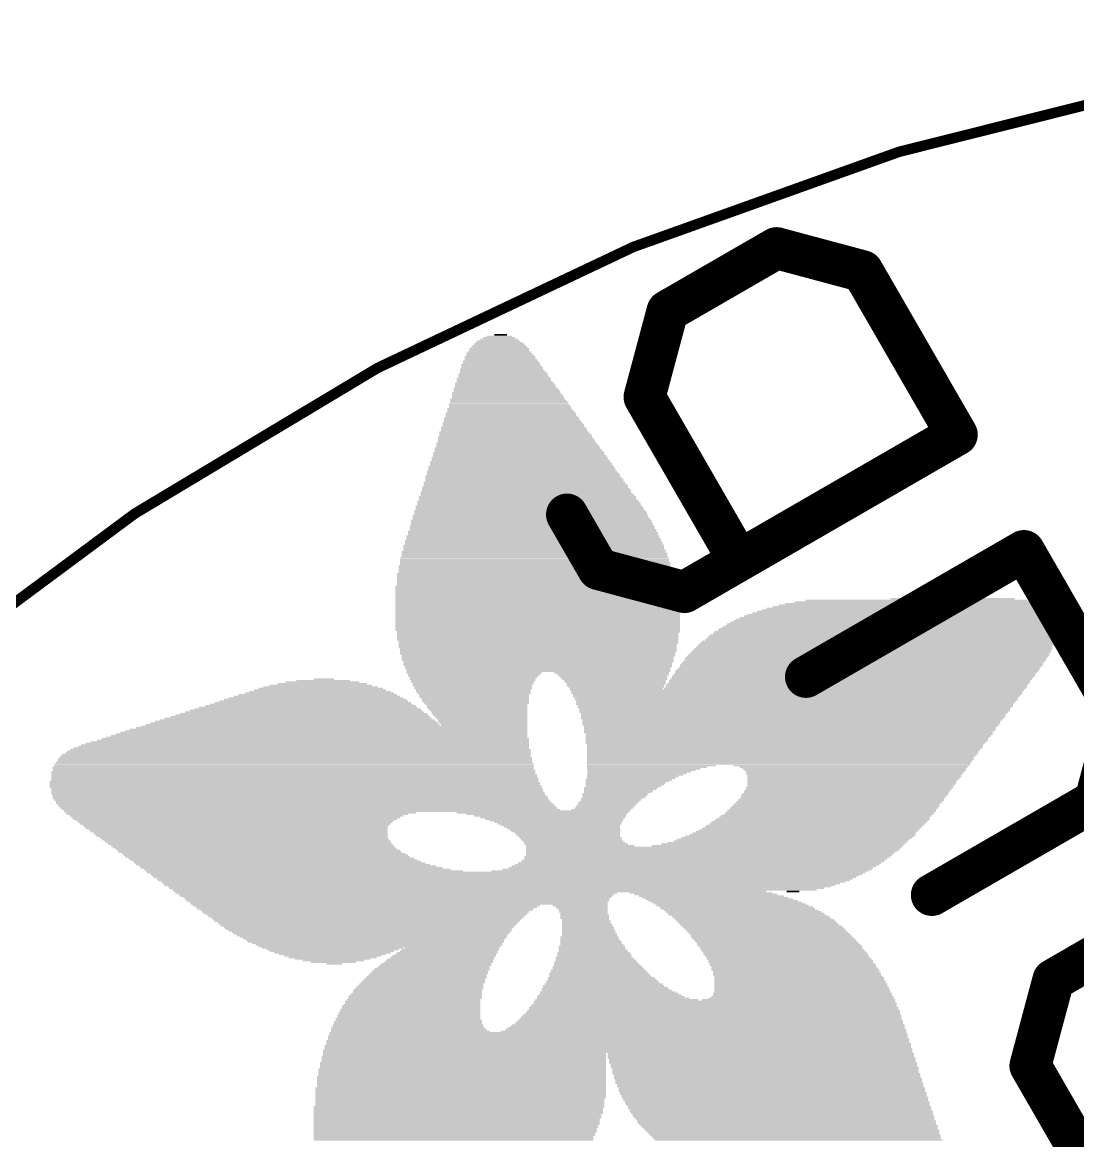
# Model space of a CAD drawing. Extents: x -7 to 7, y -7.1 to 7.
# Drawn here: x -4.154 to -1.595, y 4.288 to 6.998 of the extents above; entities that cross this region are included whole.
import ezdxf

# ---------------------------------------------------------------- set-up
doc = ezdxf.new("R2010")
doc.units = 0
for name, color, linetype in [('20', 53, 'CONTINUOUS'), ('21', 40, 'CONTINUOUS'), ('22', 6, 'CONTINUOUS')]:
    doc.layers.add(name, color=color, linetype=linetype)

# ---------------------------------------------------------------- blocks, each defined once
blk = doc.blocks.new('RECT')
blk.add_solid([(-0.5, -0.5), (0.5, -0.5), (-0.5, 0.5), (0.5, 0.5)])

msp = doc.modelspace()

# ---------------------------------------------------------------- linework, layer by layer
at = {"layer": '20', "const_width": 0.0254}
msp.add_lwpolyline([(0, -6.985, 1), (0, 6.985, 1), (0, -6.985)], format="xyb", dxfattribs=at)
at = {"layer": '21', "const_width": 0.1016}
for points in [[(-2.3255, 6.4507), (-2.5897, 6.2982)], [(-2.1171, 6.3949), (-2.3255, 6.4507)], [(-1.8883, 5.9986), (-2.1171, 6.3949)], [(-2.5897, 6.2982), (-2.6455, 6.0899)], [(-2.6455, 6.0899), (-2.4167, 5.6936)], [(-2.5488, 5.6173), (-1.8883, 5.9986)], [(-2.8334, 5.8052), (-2.7572, 5.6731)], [(-2.254, 5.4118), (-1.7256, 5.7168)], [(-1.7256, 5.7168), (-1.4968, 5.3205)], [(-2.7572, 5.6731), (-2.5488, 5.6173)], [(-1.4968, 5.3205), (-1.5527, 5.1122)], [(-1.5527, 5.1122), (-1.9489, 4.8834)], [(-1.6542, 4.6778), (-1.39, 4.8304)], [(-1.71, 4.4695), (-1.6542, 4.6778)], [(-1.4812, 4.0732), (-1.71, 4.4695)]]:
    msp.add_lwpolyline(points, dxfattribs=at)
at = {"layer": '21', "const_width": 0.0508}
for points in [[(-2.3189, 6.4753, 1), (-2.332, 6.4262)], [(-2.3128, 6.4287, 1), (-2.3382, 6.4727)], [(-2.0951, 6.4076, 1), (-2.1391, 6.3822)], [(-2.1237, 6.3704, 1), (-2.1105, 6.4195)], [(-2.6024, 6.3202, 1), (-2.577, 6.2762)], [(-2.5651, 6.2916, 1), (-2.6142, 6.3048)], [(-2.6235, 6.1026, 1), (-2.6675, 6.0772)], [(-2.67, 6.0964, 1), (-2.621, 6.0833)], [(-1.8756, 5.9766, 1), (-1.901, 6.0206)], [(-1.9103, 5.9859, 1), (-1.8663, 6.0113)], [(-2.8114, 5.8179, 1), (-2.8554, 5.7925)], [(-1.7036, 5.7295, 1), (-1.7476, 5.7041)], [(-1.7129, 5.6948, 1), (-1.7383, 5.7388)], [(-2.7506, 5.6977, 1), (-2.7637, 5.6486)], [(-2.4387, 5.6809, 1), (-2.3947, 5.7063)], [(-2.7792, 5.6604, 1), (-2.7352, 5.6858)], [(-2.5615, 5.6393, 1), (-2.5361, 5.5953)], [(-2.5554, 5.5928, 1), (-2.5422, 5.6418)], [(-2.2667, 5.4338, 1), (-2.2413, 5.3898)], [(-1.5772, 5.1188, 1), (-1.5281, 5.1056)], [(-1.9616, 4.9054, 1), (-1.9362, 4.8614)], [(-1.6668, 4.6998, 1), (-1.6415, 4.6558)], [(-1.6296, 4.6713, 1), (-1.6787, 4.6844)], [(-1.688, 4.4822, 1), (-1.732, 4.4568)], [(-1.7345, 4.4761, 1), (-1.6854, 4.4629)]]:
    msp.add_lwpolyline(points, format="xyb", dxfattribs=at)

# ---------------------------------------------------------------- block references
at = {"layer": '22', "rotation": 180}
for p, xscale, yscale in [((-2.9978, 6.2332), 0.0762, 0.0038), ((-2.9979, 6.237), 0.0609, 0.0038), ((-2.9941, 6.2408), 0.0305, 0.0038), ((-2.9978, 6.2065), 0.1448, 0.0038), ((-2.9979, 6.2103), 0.1371, 0.0038), ((-2.9979, 6.2141), 0.1295, 0.0038), ((-2.9979, 6.2179), 0.1219, 0.0038), ((-2.9979, 6.2217), 0.1143, 0.0038), ((-2.9998, 6.2255), 0.1029, 0.0038), ((-2.9979, 6.2294), 0.0915, 0.0039), ((-2.9941, 6.176), 0.1829, 0.0038), ((-2.996, 6.1874), 0.1715, 0.0038), ((-2.996, 6.1836), 0.1715, 0.0038), ((-2.9941, 6.1798), 0.1753, 0.0038), ((-2.9978, 6.1951), 0.16, 0.0038), ((-2.9959, 6.1913), 0.1638, 0.0039), ((-2.9978, 6.1989), 0.1524, 0.0038), ((-2.9978, 6.2027), 0.1448, 0.0038), ((-2.9922, 6.157), 0.2019, 0.0038), ((-2.9902, 6.1532), 0.2058, 0.0039), ((-2.9883, 6.1493), 0.2096, 0.0038), ((-2.9941, 6.1684), 0.1905, 0.0038), ((-2.9922, 6.1646), 0.1943, 0.0038), ((-2.9903, 6.1608), 0.1981, 0.0038), ((-2.9922, 6.1722), 0.1867, 0.0038), ((-2.9845, 6.1227), 0.24, 0.0038), ((-2.9864, 6.1341), 0.2286, 0.0038), ((-2.9864, 6.1303), 0.2286, 0.0038), ((-2.9845, 6.1265), 0.2324, 0.0038), ((-2.9883, 6.1455), 0.2172, 0.0038), ((-2.9883, 6.1417), 0.2172, 0.0038), ((-2.9864, 6.1379), 0.221, 0.0038), ((-2.9807, 6.0998), 0.2629, 0.0038), ((-2.9788, 6.096), 0.2667, 0.0038), ((-2.9788, 6.1036), 0.2591, 0.0038), ((-2.9826, 6.1112), 0.2514, 0.0038), ((-2.9807, 6.1074), 0.2552, 0.0038), ((-2.9826, 6.1189), 0.2438, 0.0038), ((-2.9826, 6.1151), 0.2438, 0.0039), ((-2.975, 6.0731), 0.2896, 0.0038), ((-2.9731, 6.0693), 0.2934, 0.0038), ((-2.9769, 6.0846), 0.2781, 0.0038), ((-2.975, 6.0808), 0.2819, 0.0038), ((-2.9731, 6.077), 0.2857, 0.0039), ((-2.9769, 6.0922), 0.2705, 0.0038), ((-2.9769, 6.0884), 0.2705, 0.0038), ((-2.9693, 6.0503), 0.3163, 0.0038), ((-2.9693, 6.0465), 0.3163, 0.0038), ((-2.9674, 6.0427), 0.3201, 0.0038), ((-2.9731, 6.0617), 0.301, 0.0038), ((-2.9712, 6.0579), 0.3048, 0.0038), ((-2.9693, 6.0541), 0.3086, 0.0038), ((-2.9712, 6.0655), 0.2972, 0.0038), ((-2.9636, 6.016), 0.3505, 0.0038), ((-2.9655, 6.0274), 0.3391, 0.0038), ((-2.9636, 6.0236), 0.3429, 0.0038), ((-2.9636, 6.0198), 0.3429, 0.0038), ((-2.9674, 6.0389), 0.3277, 0.0039), ((-2.9674, 6.035), 0.3277, 0.0038), ((-2.9655, 6.0312), 0.3315, 0.0038), ((-2.9597, 5.9931), 0.3734, 0.0038), ((-2.9578, 5.9893), 0.3772, 0.0038), ((-2.9617, 6.0046), 0.3619, 0.0038), ((-2.9598, 6.0008), 0.3657, 0.0039), ((-2.9578, 5.9969), 0.3696, 0.0038), ((-2.9617, 6.0122), 0.3543, 0.0038), ((-2.9617, 6.0084), 0.3543, 0.0038), ((-2.954, 5.9665), 0.4, 0.0038), ((-2.9521, 5.9627), 0.4038, 0.0039), ((-2.9559, 5.9779), 0.3886, 0.0038), ((-2.954, 5.9741), 0.3924, 0.0038), ((-2.9521, 5.9703), 0.3962, 0.0038), ((-2.9559, 5.9855), 0.381, 0.0038), ((-2.9559, 5.9817), 0.381, 0.0038), ((-2.9464, 5.9322), 0.4382, 0.0038), ((-2.9483, 5.9436), 0.4268, 0.0038), ((-2.9483, 5.9398), 0.4268, 0.0038), ((-2.9464, 5.936), 0.4306, 0.0038), ((-2.9503, 5.955), 0.4153, 0.0038), ((-2.9503, 5.9512), 0.4153, 0.0038), ((-2.9484, 5.9474), 0.4191, 0.0038), ((-2.9502, 5.9588), 0.4076, 0.0038), ((-2.9426, 5.9093), 0.461, 0.0038), ((-2.9407, 5.9055), 0.4648, 0.0038), ((-2.9445, 5.9207), 0.4496, 0.0038), ((-2.9426, 5.9169), 0.4534, 0.0038), ((-2.9426, 5.9131), 0.4534, 0.0038), ((-2.9445, 5.9284), 0.442, 0.0038), ((-2.9445, 5.9245), 0.442, 0.0039), ((-2.9369, 5.8826), 0.4877, 0.0038), ((-2.935, 5.8788), 0.4915, 0.0038), ((-2.9369, 5.8903), 0.4801, 0.0038), ((-2.9369, 5.8864), 0.4801, 0.0039), ((-2.9407, 5.8979), 0.4724, 0.0038), ((-2.9388, 5.8941), 0.4762, 0.0038), ((-2.9388, 5.9017), 0.4686, 0.0038), ((-2.9331, 5.8598), 0.5105, 0.0038), ((-2.9312, 5.856), 0.5143, 0.0038), ((-2.9293, 5.8522), 0.5181, 0.0038), ((-2.935, 5.8712), 0.4991, 0.0038), ((-2.9331, 5.8674), 0.5029, 0.0038), ((-2.9312, 5.8636), 0.5067, 0.0038), ((-2.9331, 5.875), 0.4953, 0.0038), ((-2.9255, 5.8255), 0.5487, 0.0038), ((-2.9274, 5.8369), 0.5373, 0.0038), ((-2.9255, 5.8331), 0.5411, 0.0038), ((-2.9255, 5.8293), 0.5411, 0.0038), ((-2.9293, 5.8483), 0.5257, 0.0039), ((-2.9293, 5.8445), 0.5257, 0.0038), ((-2.9274, 5.8407), 0.5295, 0.0038), ((-2.9217, 5.8026), 0.5715, 0.0038), ((-2.9217, 5.7988), 0.5715, 0.0038), ((-2.9236, 5.8141), 0.5601, 0.0038), ((-2.9217, 5.8102), 0.5639, 0.0039), ((-2.9217, 5.8064), 0.5639, 0.0038), ((-2.9236, 5.8217), 0.5525, 0.0038), ((-2.9236, 5.8179), 0.5525, 0.0038), ((-2.9178, 5.776), 0.5944, 0.0038), ((-2.9178, 5.7721), 0.5944, 0.0039), ((-2.9198, 5.7912), 0.5829, 0.0038), ((-2.9198, 5.7874), 0.5829, 0.0038), ((-2.9179, 5.7836), 0.5867, 0.0038), ((-2.9179, 5.7798), 0.5867, 0.0038), ((-2.9198, 5.795), 0.5753, 0.0038), ((-2.9159, 5.7531), 0.6134, 0.0038), ((-2.9159, 5.7493), 0.6134, 0.0038), ((-2.914, 5.7455), 0.6172, 0.0038), ((-2.9178, 5.7645), 0.602, 0.0038), ((-2.9159, 5.7607), 0.6058, 0.0038), ((-2.9159, 5.7569), 0.6058, 0.0038), ((-2.9159, 5.7683), 0.5982, 0.0038), ((-2.914, 5.7302), 0.6324, 0.0038), ((-2.914, 5.7264), 0.6324, 0.0038), ((-2.914, 5.7226), 0.6324, 0.0038), ((-2.9121, 5.7188), 0.6362, 0.0038), ((-2.9159, 5.7417), 0.621, 0.0038), ((-2.914, 5.7379), 0.6248, 0.0038), ((-2.914, 5.734), 0.6248, 0.0039), ((-2.9122, 5.6998), 0.6515, 0.0038), ((-2.9122, 5.6959), 0.6515, 0.0039), ((-2.9122, 5.6921), 0.6515, 0.0038), ((-2.9102, 5.6883), 0.6554, 0.0038), ((-2.9141, 5.715), 0.6401, 0.0038), ((-2.9122, 5.7112), 0.6439, 0.0038), ((-2.9122, 5.7074), 0.6439, 0.0038), ((-2.9122, 5.7036), 0.6439, 0.0038), ((-2.9102, 5.6617), 0.6706, 0.0038), ((-2.9121, 5.6807), 0.6592, 0.0038), ((-2.9102, 5.6769), 0.663, 0.0038), ((-2.9102, 5.6731), 0.663, 0.0038), ((-2.9102, 5.6693), 0.663, 0.0038), ((-2.9083, 5.6655), 0.6668, 0.0038), ((-2.9102, 5.6845), 0.6554, 0.0038), ((-2.9102, 5.6579), 0.6706, 0.0039), ((-2.9102, 5.654), 0.6706, 0.0038), ((-2.9083, 5.6502), 0.6744, 0.0038), ((-2.9083, 5.6464), 0.6744, 0.0038), ((-2.9083, 5.6426), 0.6744, 0.0038), ((-2.9083, 5.6388), 0.6744, 0.0038), ((-2.9064, 5.635), 0.6782, 0.0038), ((-2.9083, 5.6312), 0.682, 0.0038), ((-2.9083, 5.6274), 0.682, 0.0038), ((-2.9083, 5.6236), 0.682, 0.0038), ((-2.9083, 5.6198), 0.682, 0.0039), ((-2.9064, 5.6159), 0.6858, 0.0038), ((-2.9064, 5.6121), 0.6858, 0.0038), ((-2.9064, 5.6083), 0.6858, 0.0038), ((-2.9064, 5.6045), 0.6858, 0.0038), ((-2.9064, 5.6007), 0.6858, 0.0038), ((-2.9064, 5.5969), 0.6858, 0.0038), ((-2.9064, 5.5931), 0.6858, 0.0038), ((-2.9045, 5.5893), 0.6896, 0.0038), ((-2.9045, 5.5855), 0.6896, 0.0038), ((-2.9045, 5.5817), 0.6896, 0.0039), ((-2.0111, 5.5817), 0.6477, 0.0039), ((-2.0053, 5.5855), 0.6287, 0.0038), ((-2.0015, 5.5893), 0.6058, 0.0038), ((-1.9939, 5.5931), 0.5754, 0.0038), ((-1.9863, 5.5969), 0.5372, 0.0038), ((-1.8987, 5.6007), 0.3009, 0.0038), ((-2.9045, 5.5778), 0.6896, 0.0038), ((-2.9045, 5.574), 0.6896, 0.0038), ((-2.9045, 5.5702), 0.6896, 0.0038), ((-2.9045, 5.5664), 0.6896, 0.0038), ((-2.9045, 5.5626), 0.6896, 0.0038), ((-2.9045, 5.5588), 0.6896, 0.0038), ((-2.9045, 5.555), 0.6896, 0.0038), ((-2.0396, 5.555), 0.7506, 0.0038), ((-2.0358, 5.5588), 0.7354, 0.0038), ((-2.032, 5.5626), 0.7278, 0.0038), ((-2.0282, 5.5664), 0.7124, 0.0038), ((-2.0244, 5.5702), 0.6972, 0.0038), ((-2.0187, 5.574), 0.6858, 0.0038), ((-2.0149, 5.5778), 0.6705, 0.0038), ((-2.9045, 5.5512), 0.6896, 0.0038), ((-2.9045, 5.5474), 0.6896, 0.0038), ((-2.9045, 5.5436), 0.6896, 0.0039), ((-2.9045, 5.5397), 0.6896, 0.0038), ((-2.9045, 5.5359), 0.6896, 0.0038), ((-2.9045, 5.5321), 0.6896, 0.0038), ((-2.9045, 5.5283), 0.6896, 0.0038), ((-2.0587, 5.5283), 0.8115, 0.0038), ((-2.0549, 5.5321), 0.8039, 0.0038), ((-2.053, 5.5359), 0.7925, 0.0038), ((-2.0511, 5.5397), 0.7887, 0.0038), ((-2.0492, 5.5436), 0.7773, 0.0039), ((-2.0453, 5.5474), 0.7696, 0.0038), ((-2.0415, 5.5512), 0.762, 0.0038), ((-2.9045, 5.5245), 0.6896, 0.0038), ((-2.9026, 5.5207), 0.6858, 0.0038), ((-2.9045, 5.5169), 0.682, 0.0038), ((-2.9045, 5.5131), 0.682, 0.0038), ((-2.9045, 5.5093), 0.682, 0.0038), ((-2.9045, 5.5055), 0.682, 0.0039), ((-2.9045, 5.5016), 0.682, 0.0038), ((-2.0758, 5.5016), 0.8458, 0.0038), ((-2.0739, 5.5055), 0.842, 0.0039), ((-2.0701, 5.5093), 0.842, 0.0038), ((-2.0701, 5.5131), 0.8344, 0.0038), ((-2.0663, 5.5169), 0.8268, 0.0038), ((-2.0644, 5.5207), 0.823, 0.0038), ((-2.0606, 5.5245), 0.8153, 0.0038), ((-2.9026, 5.4978), 0.6782, 0.0038), ((-2.9026, 5.494), 0.6782, 0.0038), ((-2.9045, 5.4902), 0.6744, 0.0038), ((-2.9045, 5.4864), 0.6744, 0.0038), ((-2.9045, 5.4826), 0.6744, 0.0038), ((-2.9026, 5.4788), 0.6706, 0.0038), ((-2.9026, 5.475), 0.6706, 0.0038), ((-2.0949, 5.475), 0.8687, 0.0038), ((-2.0911, 5.4788), 0.8687, 0.0038), ((-2.0892, 5.4826), 0.8649, 0.0038), ((-2.0873, 5.4864), 0.8611, 0.0038), ((-2.0835, 5.4902), 0.8611, 0.0038), ((-2.0816, 5.494), 0.8573, 0.0038), ((-2.0796, 5.4978), 0.8534, 0.0038), ((-2.9045, 5.4712), 0.6668, 0.0038), ((-2.9045, 5.4674), 0.6668, 0.0039), ((-2.9026, 5.4635), 0.663, 0.0038), ((-2.9045, 5.4597), 0.6592, 0.0038), ((-2.9045, 5.4559), 0.6592, 0.0038), ((-2.9045, 5.4521), 0.6592, 0.0038), ((-2.9026, 5.4483), 0.6553, 0.0038), ((-2.9045, 5.4445), 0.6515, 0.0038), ((-2.1178, 5.4445), 0.8763, 0.0038), ((-2.1139, 5.4483), 0.8763, 0.0038), ((-2.1101, 5.4559), 0.8763, 0.0038), ((-2.1101, 5.4521), 0.8763, 0.0038), ((-2.1063, 5.4597), 0.8763, 0.0038), ((-2.1025, 5.4635), 0.8763, 0.0038), ((-2.1006, 5.4674), 0.8725, 0.0039), ((-2.0968, 5.4712), 0.8725, 0.0038), ((-2.9045, 5.4407), 0.6515, 0.0038), ((-2.9026, 5.4369), 0.6477, 0.0038), ((-2.9045, 5.4331), 0.6439, 0.0038), ((-2.9026, 5.4293), 0.6401, 0.0039), ((-2.9026, 5.4254), 0.6401, 0.0038), ((-3.0588, 5.4216), 0.3276, 0.0038), ((-3.0588, 5.4178), 0.32, 0.0038), ((-2.7254, 5.4216), 0.2781, 0.0038), ((-2.7217, 5.4178), 0.2705, 0.0038), ((-2.1368, 5.4178), 0.8763, 0.0038), ((-2.1311, 5.4254), 0.8801, 0.0038), ((-2.133, 5.4216), 0.8763, 0.0038), ((-2.1273, 5.4293), 0.8801, 0.0039), ((-2.1254, 5.4331), 0.8763, 0.0038), ((-2.1197, 5.4407), 0.8801, 0.0038), ((-2.1216, 5.4369), 0.8763, 0.0038), ((-3.4303, 5.3912), 0.2477, 0.0039), ((-3.4264, 5.395), 0.2171, 0.0038), ((-3.4264, 5.3988), 0.1791, 0.0038), ((-3.4245, 5.4026), 0.1295, 0.0038), ((-3.4226, 5.4064), 0.0495, 0.0038), ((-3.0607, 5.414), 0.3162, 0.0038), ((-3.0607, 5.4102), 0.3086, 0.0038), ((-3.0626, 5.4064), 0.3048, 0.0038), ((-3.0607, 5.4026), 0.301, 0.0038), ((-3.0626, 5.3988), 0.2972, 0.0038), ((-3.0607, 5.395), 0.2934, 0.0038), ((-3.0626, 5.3912), 0.2896, 0.0039), ((-2.7217, 5.414), 0.2629, 0.0038), ((-2.7197, 5.4102), 0.259, 0.0038), ((-2.7178, 5.4064), 0.2552, 0.0038), ((-2.7178, 5.4026), 0.2476, 0.0038), ((-2.7159, 5.3988), 0.2438, 0.0038), ((-2.714, 5.395), 0.24, 0.0038), ((-2.7159, 5.3912), 0.2362, 0.0039), ((-2.1559, 5.3912), 0.8763, 0.0039), ((-2.1521, 5.395), 0.8763, 0.0038), ((-2.1482, 5.4026), 0.8763, 0.0038), ((-2.1482, 5.3988), 0.8763, 0.0038), ((-2.1444, 5.4064), 0.8763, 0.0038), ((-2.1387, 5.414), 0.8801, 0.0038), ((-2.1406, 5.4102), 0.8763, 0.0038), ((-3.4398, 5.3645), 0.4038, 0.0038), ((-3.4379, 5.3683), 0.3848, 0.0038), ((-3.4341, 5.3721), 0.362, 0.0038), ((-3.4322, 5.3759), 0.3429, 0.0038), ((-3.4322, 5.3797), 0.32, 0.0038), ((-3.4303, 5.3835), 0.301, 0.0038), ((-3.4303, 5.3873), 0.2781, 0.0038), ((-3.0607, 5.3873), 0.2858, 0.0038), ((-3.0607, 5.3835), 0.2858, 0.0038), ((-3.0607, 5.3797), 0.2782, 0.0038), ((-3.0607, 5.3759), 0.2782, 0.0038), ((-3.0588, 5.3721), 0.2744, 0.0038), ((-3.0588, 5.3683), 0.2667, 0.0038), ((-3.0588, 5.3645), 0.2667, 0.0038), ((-2.714, 5.3873), 0.2324, 0.0038), ((-2.714, 5.3835), 0.2248, 0.0038), ((-2.2759, 5.3797), 1.1011, 0.0038), ((-2.2759, 5.3759), 1.0935, 0.0038), ((-2.2759, 5.3721), 1.0935, 0.0038), ((-2.2759, 5.3683), 1.0859, 0.0038), ((-2.2778, 5.3645), 1.0821, 0.0038), ((-2.1597, 5.3835), 0.8763, 0.0038), ((-2.1559, 5.3873), 0.8763, 0.0038), ((-3.4607, 5.3378), 0.5295, 0.0038), ((-3.455, 5.3416), 0.5105, 0.0038), ((-3.4532, 5.3454), 0.4915, 0.0038), ((-3.4493, 5.3492), 0.4762, 0.0038), ((-3.4474, 5.3531), 0.4572, 0.0039), ((-3.4436, 5.3569), 0.442, 0.0038), ((-3.4417, 5.3607), 0.423, 0.0038), ((-3.0569, 5.3607), 0.2629, 0.0038), ((-3.055, 5.3569), 0.2591, 0.0038), ((-3.055, 5.3531), 0.2591, 0.0039), ((-3.0531, 5.3492), 0.2553, 0.0038), ((-3.0531, 5.3454), 0.2476, 0.0038), ((-3.0512, 5.3416), 0.2438, 0.0038), ((-3.0512, 5.3378), 0.2438, 0.0038), ((-2.2778, 5.3607), 1.0745, 0.0038), ((-2.2778, 5.3569), 1.0745, 0.0038), ((-2.2797, 5.3492), 1.0629, 0.0038), ((-2.2816, 5.3454), 1.0591, 0.0038), ((-2.2777, 5.3531), 1.0668, 0.0039), ((-2.2797, 5.3416), 1.0553, 0.0038), ((-2.2816, 5.3378), 1.0515, 0.0038), ((-3.4856, 5.3111), 0.6477, 0.0038), ((-3.4798, 5.315), 0.6286, 0.0039), ((-3.476, 5.3188), 0.6134, 0.0038), ((-3.4722, 5.3226), 0.5982, 0.0038), ((-3.4703, 5.3264), 0.5791, 0.0038), ((-3.4665, 5.3302), 0.5639, 0.0038), ((-3.4627, 5.334), 0.5487, 0.0038), ((-3.0493, 5.334), 0.24, 0.0038), ((-3.0474, 5.3302), 0.2362, 0.0038), ((-3.0455, 5.3264), 0.2324, 0.0038), ((-3.0455, 5.3226), 0.2324, 0.0038), ((-3.0436, 5.3188), 0.2286, 0.0038), ((-3.0417, 5.315), 0.2247, 0.0039), ((-3.0398, 5.3111), 0.2209, 0.0038), ((-2.2816, 5.334), 1.0439, 0.0038), ((-2.2816, 5.3302), 1.0439, 0.0038), ((-2.2835, 5.3264), 1.0401, 0.0038), ((-2.2835, 5.3226), 1.0325, 0.0038), ((-2.2854, 5.3188), 1.0287, 0.0038), ((-2.2854, 5.315), 1.0287, 0.0039), ((-2.2873, 5.3111), 1.0249, 0.0038), ((-3.4113, 5.2845), 0.9639, 0.0038), ((-3.4036, 5.2883), 0.9486, 0.0038), ((-3.3979, 5.2921), 0.9372, 0.0038), ((-3.4989, 5.2959), 0.7125, 0.0038), ((-3.495, 5.2997), 0.6973, 0.0038), ((-3.4912, 5.3035), 0.682, 0.0038), ((-3.4874, 5.3073), 0.6668, 0.0038), ((-3.0379, 5.3073), 0.2171, 0.0038), ((-3.0379, 5.3035), 0.2171, 0.0038), ((-3.036, 5.2997), 0.2133, 0.0038), ((-3.0341, 5.2959), 0.2095, 0.0038), ((-2.2873, 5.3073), 1.0173, 0.0038), ((-2.2892, 5.3035), 1.0135, 0.0038), ((-2.2892, 5.2997), 1.0135, 0.0038), ((-2.2911, 5.2959), 1.0096, 0.0038), ((-2.2911, 5.2921), 1.002, 0.0038), ((-2.293, 5.2883), 0.9982, 0.0038), ((-2.293, 5.2845), 0.9982, 0.0038), ((-3.4493, 5.2578), 1.0478, 0.0038), ((-3.4436, 5.2616), 1.0364, 0.0038), ((-3.4398, 5.2654), 1.021, 0.0038), ((-3.4341, 5.2692), 1.0096, 0.0038), ((-3.4284, 5.273), 0.9982, 0.0038), ((-3.4226, 5.2769), 0.9867, 0.0039), ((-3.417, 5.2807), 0.9753, 0.0038), ((-2.2949, 5.2807), 0.9944, 0.0038), ((-2.2968, 5.2769), 0.9906, 0.0039), ((-2.2949, 5.273), 0.9868, 0.0038), ((-2.2968, 5.2692), 0.983, 0.0038), ((-2.2987, 5.2654), 0.9792, 0.0038), ((-2.3006, 5.2616), 0.9754, 0.0038), ((-2.3006, 5.2578), 0.9754, 0.0038), ((-3.4836, 5.2311), 1.124, 0.0038), ((-3.4798, 5.2349), 1.1164, 0.0038), ((-3.4779, 5.2388), 1.1049, 0.0039), ((-3.4722, 5.2426), 1.0935, 0.0038), ((-3.4684, 5.2464), 1.0859, 0.0038), ((-3.4627, 5.2502), 1.0745, 0.0038), ((-3.4569, 5.254), 1.063, 0.0038), ((-2.3025, 5.254), 0.9716, 0.0038), ((-2.3044, 5.2502), 0.9678, 0.0038), ((-2.3045, 5.2464), 0.9601, 0.0038), ((-2.3045, 5.2426), 0.9601, 0.0038), ((-2.3064, 5.2388), 0.9563, 0.0039), ((-2.3083, 5.2349), 0.9525, 0.0038), ((-2.3102, 5.2311), 0.9487, 0.0038), ((-3.495, 5.2007), 1.1621, 0.0039), ((-3.495, 5.2045), 1.1545, 0.0038), ((-3.4931, 5.2121), 1.1506, 0.0038), ((-3.4931, 5.2083), 1.1506, 0.0038), ((-3.4912, 5.2159), 1.1468, 0.0038), ((-3.4912, 5.2197), 1.1392, 0.0038), ((-3.4893, 5.2235), 1.1354, 0.0038), ((-3.4855, 5.2273), 1.1278, 0.0038), ((-2.314, 5.2197), 0.9411, 0.0038), ((-2.3159, 5.2159), 0.9373, 0.0038), ((-2.3159, 5.2121), 0.9373, 0.0038), ((-2.3178, 5.2083), 0.9335, 0.0038), ((-2.3197, 5.2045), 0.9297, 0.0038), ((-2.3197, 5.2007), 0.9297, 0.0039), ((-2.3102, 5.2273), 0.9487, 0.0038), ((-2.3121, 5.2235), 0.9449, 0.0038), ((-3.497, 5.1816), 1.1735, 0.0038), ((-3.497, 5.1778), 1.1735, 0.0038), ((-3.495, 5.174), 1.1773, 0.0038), ((-3.497, 5.193), 1.1659, 0.0038), ((-3.497, 5.1892), 1.1659, 0.0038), ((-3.495, 5.1854), 1.1697, 0.0038), ((-3.495, 5.1968), 1.1621, 0.0038), ((-2.6474, 5.1892), 0.2743, 0.0038), ((-2.6283, 5.1968), 0.3124, 0.0038), ((-2.6397, 5.193), 0.2896, 0.0038), ((-2.653, 5.1854), 0.2629, 0.0038), ((-2.6587, 5.1816), 0.2515, 0.0038), ((-2.6644, 5.1778), 0.2401, 0.0038), ((-2.6683, 5.174), 0.2324, 0.0038), ((-2.1444, 5.1968), 0.5715, 0.0038), ((-2.1387, 5.193), 0.5524, 0.0038), ((-2.1368, 5.1892), 0.541, 0.0038), ((-2.1349, 5.1854), 0.5372, 0.0038), ((-2.1349, 5.1816), 0.5296, 0.0038), ((-2.1368, 5.1778), 0.5258, 0.0038), ((-2.1368, 5.174), 0.5182, 0.0038), ((-3.495, 5.1587), 1.1849, 0.0038), ((-3.4931, 5.1549), 1.1887, 0.0038), ((-3.4931, 5.1511), 1.1887, 0.0038), ((-3.4912, 5.1473), 1.1925, 0.0038), ((-3.495, 5.1702), 1.1773, 0.0038), ((-3.4931, 5.1664), 1.1811, 0.0038), ((-3.4931, 5.1626), 1.1811, 0.0039), ((-2.6835, 5.1626), 0.2096, 0.0039), ((-2.6874, 5.1587), 0.2019, 0.0038), ((-2.6911, 5.1549), 0.1943, 0.0038), ((-2.693, 5.1511), 0.1905, 0.0038), ((-2.6968, 5.1473), 0.1829, 0.0038), ((-2.674, 5.1702), 0.221, 0.0038), ((-2.6778, 5.1664), 0.2134, 0.0038), ((-2.1368, 5.1702), 0.5182, 0.0038), ((-2.1387, 5.1664), 0.5144, 0.0038), ((-2.1406, 5.1626), 0.5106, 0.0039), ((-2.1425, 5.1587), 0.5068, 0.0038), ((-2.1425, 5.1549), 0.5068, 0.0038), ((-2.1444, 5.1511), 0.503, 0.0038), ((-2.1463, 5.1473), 0.4992, 0.0038), ((-3.4912, 5.1435), 1.1925, 0.0038), ((-3.4875, 5.1397), 1.1925, 0.0038), ((-3.4875, 5.1359), 1.1925, 0.0038), ((-3.4855, 5.1321), 1.1964, 0.0038), ((-3.4855, 5.1283), 1.1964, 0.0038), ((-3.4817, 5.1245), 1.1964, 0.0039), ((-3.4798, 5.1206), 1.2002, 0.0038), ((-2.7159, 5.1283), 0.16, 0.0038), ((-2.7178, 5.1245), 0.1562, 0.0039), ((-2.7197, 5.1206), 0.1524, 0.0038), ((-2.7026, 5.1435), 0.1791, 0.0038), ((-2.7045, 5.1397), 0.1753, 0.0038), ((-2.7083, 5.1359), 0.1676, 0.0038), ((-2.7102, 5.1321), 0.1638, 0.0038), ((-2.1616, 5.1245), 0.4991, 0.0039), ((-2.1635, 5.1206), 0.4953, 0.0038), ((-2.1578, 5.1283), 0.4991, 0.0038), ((-2.154, 5.1359), 0.4991, 0.0038), ((-2.1559, 5.1321), 0.4953, 0.0038), ((-2.1502, 5.1397), 0.4991, 0.0038), ((-2.1482, 5.1435), 0.503, 0.0038), ((-3.4798, 5.1168), 1.2002, 0.0038), ((-3.476, 5.113), 1.2002, 0.0038), ((-3.4722, 5.1092), 1.2002, 0.0038), ((-3.4703, 5.1054), 1.204, 0.0038), ((-3.4665, 5.1016), 1.2039, 0.0038), ((-3.4627, 5.0978), 1.2039, 0.0038), ((-3.4588, 5.094), 1.2039, 0.0038), ((-2.7445, 5.094), 0.141, 0.0038), ((-2.7407, 5.0978), 0.1409, 0.0038), ((-2.7369, 5.1016), 0.1409, 0.0038), ((-2.7349, 5.1054), 0.1447, 0.0038), ((-2.7311, 5.1092), 0.1448, 0.0038), ((-2.7254, 5.1168), 0.1486, 0.0038), ((-2.7273, 5.113), 0.1448, 0.0038), ((-2.1863, 5.094), 0.503, 0.0038), ((-2.1825, 5.0978), 0.503, 0.0038), ((-2.1806, 5.1016), 0.4991, 0.0038), ((-2.1768, 5.1054), 0.4991, 0.0038), ((-2.173, 5.1092), 0.4991, 0.0038), ((-2.1692, 5.113), 0.4991, 0.0038), ((-2.1673, 5.1168), 0.4953, 0.0038), ((-3.4531, 5.0902), 1.2078, 0.0038), ((-3.3674, 5.0864), 1.3716, 0.0039), ((-3.6246, 5.0825), 0.8496, 0.0038), ((-3.6322, 5.0787), 0.8268, 0.0038), ((-3.6341, 5.0749), 0.8078, 0.0038), ((-3.6361, 5.0711), 0.7963, 0.0038), ((-3.6379, 5.0673), 0.7848, 0.0038), ((-2.8931, 5.0825), 0.4153, 0.0038), ((-2.8835, 5.0787), 0.3886, 0.0038), ((-2.874, 5.0749), 0.3696, 0.0038), ((-2.8683, 5.0711), 0.3506, 0.0038), ((-2.8645, 5.0673), 0.3353, 0.0038), ((-2.7502, 5.0902), 0.1448, 0.0038), ((-2.213, 5.0673), 0.5182, 0.0038), ((-2.2092, 5.0711), 0.5105, 0.0038), ((-2.2054, 5.0749), 0.5105, 0.0038), ((-2.1997, 5.0787), 0.5067, 0.0038), ((-2.1959, 5.0825), 0.5067, 0.0038), ((-2.1921, 5.0864), 0.5067, 0.0039), ((-2.1902, 5.0902), 0.5029, 0.0038), ((-3.6379, 5.0635), 0.7696, 0.0038), ((-3.6379, 5.0597), 0.762, 0.0038), ((-3.6379, 5.0559), 0.7544, 0.0038), ((-3.636, 5.0521), 0.743, 0.0038), ((-3.636, 5.0483), 0.7354, 0.0039), ((-3.6341, 5.0444), 0.7316, 0.0038), ((-3.6303, 5.0406), 0.7239, 0.0038), ((-2.8588, 5.0635), 0.3239, 0.0038), ((-2.855, 5.0597), 0.3086, 0.0038), ((-2.8512, 5.0559), 0.3009, 0.0038), ((-2.8493, 5.0521), 0.2895, 0.0038), ((-2.8455, 5.0483), 0.2819, 0.0039), ((-2.8417, 5.0444), 0.2743, 0.0038), ((-2.8378, 5.0406), 0.2667, 0.0038), ((-2.2473, 5.0406), 0.5334, 0.0038), ((-2.2416, 5.0444), 0.5295, 0.0038), ((-2.2358, 5.0483), 0.5258, 0.0039), ((-2.232, 5.0521), 0.5258, 0.0038), ((-2.2263, 5.0559), 0.522, 0.0038), ((-2.2225, 5.0597), 0.522, 0.0038), ((-2.2168, 5.0635), 0.5182, 0.0038), ((-3.6284, 5.0368), 0.7201, 0.0038), ((-3.6246, 5.033), 0.7125, 0.0038), ((-3.6227, 5.0292), 0.7087, 0.0038), ((-3.6208, 5.0254), 0.7049, 0.0038), ((-3.617, 5.0216), 0.6973, 0.0038), ((-3.6132, 5.0178), 0.6973, 0.0038), ((-3.6074, 5.014), 0.6934, 0.0038), ((-2.8359, 5.0368), 0.2629, 0.0038), ((-2.8321, 5.033), 0.2552, 0.0038), ((-2.8302, 5.0292), 0.2514, 0.0038), ((-2.8283, 5.0254), 0.2476, 0.0038), ((-2.8245, 5.0216), 0.2476, 0.0038), ((-2.8226, 5.0178), 0.2438, 0.0038), ((-2.8188, 5.014), 0.2439, 0.0038), ((-2.2911, 5.014), 0.5677, 0.0038), ((-2.2854, 5.0178), 0.5639, 0.0038), ((-2.2759, 5.0216), 0.5601, 0.0038), ((-2.2702, 5.0254), 0.5563, 0.0038), ((-2.2625, 5.0292), 0.5486, 0.0038), ((-2.2587, 5.033), 0.541, 0.0038), ((-2.253, 5.0368), 0.5372, 0.0038), ((-3.6055, 5.0102), 0.6896, 0.0039), ((-3.6017, 5.0063), 0.6896, 0.0038), ((-3.596, 5.0025), 0.6858, 0.0038), ((-3.5922, 4.9987), 0.6858, 0.0038), ((-3.5865, 4.9949), 0.682, 0.0038), ((-3.5808, 4.9911), 0.6858, 0.0038), ((-3.577, 4.9873), 0.6858, 0.0038), ((-2.815, 5.0102), 0.2439, 0.0039), ((-2.8112, 5.0063), 0.2515, 0.0038), ((-2.8016, 5.0025), 0.2629, 0.0038), ((-2.4778, 4.9987), 0.9106, 0.0038), ((-2.4797, 4.9949), 0.9068, 0.0038), ((-2.4816, 4.9911), 0.903, 0.0038), ((-2.4854, 4.9873), 0.8954, 0.0038), ((-2.3235, 5.0025), 0.6096, 0.0038), ((-2.3102, 5.0063), 0.5905, 0.0038), ((-2.3006, 5.0102), 0.5792, 0.0039), ((-3.5693, 4.9835), 0.6858, 0.0038), ((-3.5636, 4.9797), 0.6896, 0.0038), ((-3.5598, 4.9759), 0.6896, 0.0038), ((-3.5503, 4.9721), 0.6934, 0.0039), ((-3.5446, 4.9682), 0.6972, 0.0038), ((-3.537, 4.9644), 0.6973, 0.0038), ((-3.5293, 4.9606), 0.7049, 0.0038), ((-3.5217, 4.9568), 0.7124, 0.0038), ((-2.5177, 4.9568), 0.8839, 0.0038), ((-2.5121, 4.9606), 0.8801, 0.0038), ((-2.5045, 4.9644), 0.8801, 0.0038), ((-2.5007, 4.9682), 0.8801, 0.0038), ((-2.493, 4.9759), 0.8878, 0.0038), ((-2.4969, 4.9721), 0.8801, 0.0039), ((-2.4873, 4.9835), 0.8916, 0.0038), ((-2.4892, 4.9797), 0.8878, 0.0038), ((-3.5103, 4.953), 0.7201, 0.0038), ((-3.5008, 4.9492), 0.7315, 0.0038), ((-3.4874, 4.9454), 0.743, 0.0038), ((-3.4703, 4.9416), 0.7696, 0.0038), ((-2.9807, 4.9378), 1.7412, 0.0038), ((-2.9807, 4.934), 1.726, 0.0039), ((-2.9826, 4.9301), 1.7145, 0.0038), ((-2.5597, 4.9416), 0.9144, 0.0038), ((-2.5426, 4.9454), 0.8953, 0.0038), ((-2.5331, 4.9492), 0.8839, 0.0038), ((-2.5254, 4.953), 0.884, 0.0038), ((-2.9845, 4.9263), 1.703, 0.0038), ((-2.9845, 4.9225), 1.6878, 0.0038), ((-2.9864, 4.9187), 1.6764, 0.0038), ((-2.9883, 4.9149), 1.6574, 0.0038), ((-2.9922, 4.9111), 1.6421, 0.0038), ((-2.996, 4.9073), 1.6269, 0.0038), ((-2.9978, 4.9035), 1.6078, 0.0038), ((-3.0036, 4.8997), 1.5887, 0.0038), ((-3.0093, 4.8959), 1.5621, 0.0039), ((-3.0683, 4.892), 1.4364, 0.0038), ((-3.2474, 4.8882), 1.0706, 0.0038), ((-3.2474, 4.8844), 1.0554, 0.0038), ((-3.2474, 4.8806), 1.0478, 0.0038), ((-3.2454, 4.8768), 1.0363, 0.0038), ((-2.5083, 4.8882), 0.3467, 0.0038), ((-2.4969, 4.8844), 0.3467, 0.0038), ((-2.4834, 4.8806), 0.3505, 0.0038), ((-2.474, 4.8768), 0.3543, 0.0038), ((-2.2854, 4.892), 0.0305, 0.0038), ((-3.2454, 4.873), 1.0287, 0.0038), ((-3.2436, 4.8692), 1.0249, 0.0038), ((-3.2417, 4.8654), 1.0135, 0.0038), ((-3.2398, 4.8616), 1.0097, 0.0038), ((-3.3198, 4.8578), 0.842, 0.0039), ((-3.3198, 4.8539), 0.8268, 0.0038), ((-3.3217, 4.8501), 0.8154, 0.0038), ((-2.8016, 4.8578), 0.1334, 0.0039), ((-2.7978, 4.8539), 0.1258, 0.0038), ((-2.7959, 4.8501), 0.122, 0.0038), ((-2.4645, 4.873), 0.3581, 0.0038), ((-2.4549, 4.8692), 0.362, 0.0038), ((-2.4454, 4.8654), 0.3658, 0.0038), ((-2.4378, 4.8616), 0.3657, 0.0038), ((-2.4321, 4.8578), 0.3695, 0.0039), ((-2.4225, 4.8539), 0.3734, 0.0038), ((-2.4187, 4.8501), 0.3734, 0.0038), ((-3.3197, 4.8463), 0.8039, 0.0038), ((-3.3216, 4.8425), 0.7925, 0.0038), ((-3.3217, 4.8387), 0.7848, 0.0038), ((-3.3198, 4.8349), 0.7734, 0.0038), ((-3.3198, 4.8311), 0.7658, 0.0038), ((-3.3179, 4.8273), 0.7544, 0.0038), ((-3.3179, 4.8235), 0.7468, 0.0038), ((-2.794, 4.8463), 0.1182, 0.0038), ((-2.794, 4.8425), 0.1182, 0.0038), ((-2.7921, 4.8387), 0.1143, 0.0038), ((-2.7902, 4.8349), 0.1181, 0.0038), ((-2.7902, 4.8311), 0.1181, 0.0038), ((-2.7902, 4.8273), 0.1181, 0.0038), ((-2.7883, 4.8235), 0.1143, 0.0038), ((-2.4111, 4.8463), 0.3734, 0.0038), ((-2.4054, 4.8425), 0.3772, 0.0038), ((-2.3997, 4.8387), 0.381, 0.0038), ((-2.3959, 4.8349), 0.381, 0.0038), ((-2.3882, 4.8311), 0.381, 0.0038), ((-2.3844, 4.8273), 0.381, 0.0038), ((-2.3787, 4.8235), 0.3848, 0.0038), ((-3.3178, 4.8197), 0.7391, 0.0039), ((-3.3159, 4.8158), 0.7277, 0.0038), ((-3.3159, 4.812), 0.7201, 0.0038), ((-3.3159, 4.8082), 0.7125, 0.0038), ((-3.314, 4.8044), 0.7011, 0.0038), ((-3.3141, 4.8006), 0.6934, 0.0038), ((-3.3103, 4.7968), 0.6858, 0.0038), ((-2.7864, 4.8197), 0.1181, 0.0039), ((-2.7864, 4.8158), 0.1181, 0.0038), ((-2.7845, 4.812), 0.1219, 0.0038), ((-2.7845, 4.8082), 0.1219, 0.0038), ((-2.7826, 4.8044), 0.1257, 0.0038), ((-2.7826, 4.8006), 0.1257, 0.0038), ((-2.7807, 4.7968), 0.1295, 0.0038), ((-2.3749, 4.8197), 0.3848, 0.0039), ((-2.3711, 4.8158), 0.3848, 0.0038), ((-2.3673, 4.812), 0.3848, 0.0038), ((-2.3616, 4.8082), 0.3886, 0.0038), ((-2.3578, 4.8044), 0.3887, 0.0038), ((-2.354, 4.8006), 0.3887, 0.0038), ((-2.3501, 4.7968), 0.3886, 0.0038), ((-3.3084, 4.793), 0.6743, 0.0038), ((-3.3084, 4.7892), 0.6667, 0.0038), ((-3.3065, 4.7854), 0.6553, 0.0038), ((-3.3027, 4.7816), 0.6477, 0.0039), ((-3.3008, 4.7777), 0.6363, 0.0038), ((-3.2988, 4.7739), 0.6248, 0.0038), ((-3.2969, 4.7701), 0.621, 0.0038), ((-2.7788, 4.7816), 0.1409, 0.0039), ((-2.7788, 4.7777), 0.1409, 0.0038), ((-2.7769, 4.7739), 0.1447, 0.0038), ((-2.775, 4.7701), 0.1485, 0.0038), ((-2.7807, 4.793), 0.1295, 0.0038), ((-2.7788, 4.7892), 0.1333, 0.0038), ((-2.7788, 4.7854), 0.1333, 0.0038), ((-2.3463, 4.793), 0.3886, 0.0038), ((-2.3425, 4.7892), 0.3886, 0.0038), ((-2.3387, 4.7854), 0.3886, 0.0038), ((-2.3368, 4.7816), 0.3924, 0.0039), ((-2.333, 4.7777), 0.3924, 0.0038), ((-2.3292, 4.7739), 0.3924, 0.0038), ((-2.3254, 4.7701), 0.3924, 0.0038), ((-3.2931, 4.7663), 0.6058, 0.0038), ((-3.2893, 4.7625), 0.5982, 0.0038), ((-3.2874, 4.7587), 0.5868, 0.0038), ((-3.4017, 4.7549), 0.3429, 0.0038), ((-3.4017, 4.7511), 0.32, 0.0038), ((-3.4036, 4.7473), 0.301, 0.0038), ((-3.4017, 4.7435), 0.282, 0.0039), ((-3.1236, 4.7435), 0.2439, 0.0039), ((-3.1198, 4.7473), 0.2363, 0.0038), ((-3.116, 4.7511), 0.2363, 0.0038), ((-3.1121, 4.7549), 0.2286, 0.0038), ((-2.7692, 4.7435), 0.1753, 0.0039), ((-2.7731, 4.7587), 0.1601, 0.0038), ((-2.7731, 4.7549), 0.1601, 0.0038), ((-2.7712, 4.7511), 0.1639, 0.0038), ((-2.7692, 4.7473), 0.1677, 0.0038), ((-2.775, 4.7663), 0.1485, 0.0038), ((-2.773, 4.7625), 0.1524, 0.0038), ((-2.3216, 4.7663), 0.3925, 0.0038), ((-2.3197, 4.7625), 0.3963, 0.0038), ((-2.3159, 4.7587), 0.3963, 0.0038), ((-2.314, 4.7549), 0.3925, 0.0038), ((-2.3121, 4.7511), 0.3963, 0.0038), ((-2.3082, 4.7473), 0.3962, 0.0038), ((-2.3044, 4.7435), 0.3962, 0.0039), ((-3.4017, 4.7396), 0.259, 0.0038), ((-3.4017, 4.7358), 0.2362, 0.0038), ((-3.4017, 4.732), 0.2134, 0.0038), ((-3.4017, 4.7282), 0.1828, 0.0038), ((-3.3998, 4.7244), 0.1486, 0.0038), ((-3.3998, 4.7206), 0.1105, 0.0038), ((-3.3979, 4.7168), 0.0381, 0.0038), ((-3.1522, 4.713), 0.2705, 0.0038), ((-3.1503, 4.7168), 0.2667, 0.0038), ((-3.1446, 4.7206), 0.2629, 0.0038), ((-3.1427, 4.7244), 0.2591, 0.0038), ((-3.1388, 4.7282), 0.259, 0.0038), ((-3.135, 4.732), 0.2514, 0.0038), ((-3.1312, 4.7358), 0.2514, 0.0038), ((-3.1274, 4.7396), 0.2438, 0.0038), ((-2.7635, 4.7206), 0.2019, 0.0038), ((-2.7616, 4.7168), 0.2058, 0.0038), ((-2.7597, 4.713), 0.2096, 0.0038), ((-2.7673, 4.732), 0.1867, 0.0038), ((-2.7654, 4.7282), 0.1905, 0.0038), ((-2.7635, 4.7244), 0.1943, 0.0038), ((-2.7673, 4.7396), 0.1791, 0.0038), ((-2.7673, 4.7358), 0.1791, 0.0038), ((-2.3025, 4.7396), 0.4, 0.0038), ((-2.3006, 4.7358), 0.3962, 0.0038), ((-2.2968, 4.732), 0.3962, 0.0038), ((-2.2949, 4.7282), 0.4, 0.0038), ((-2.2911, 4.7244), 0.4, 0.0038), ((-2.2911, 4.7206), 0.4, 0.0038), ((-2.2873, 4.7168), 0.4001, 0.0038), ((-2.2854, 4.713), 0.4039, 0.0038), ((-3.1731, 4.6863), 0.2896, 0.0038), ((-3.1712, 4.6901), 0.2858, 0.0038), ((-3.1674, 4.6939), 0.2858, 0.0038), ((-3.1655, 4.6977), 0.2819, 0.0038), ((-3.1617, 4.7015), 0.2819, 0.0038), ((-3.1598, 4.7054), 0.2781, 0.0039), ((-3.156, 4.7092), 0.2705, 0.0038), ((-2.7559, 4.6939), 0.24, 0.0038), ((-2.754, 4.6901), 0.2438, 0.0038), ((-2.7521, 4.6863), 0.2476, 0.0038), ((-2.7578, 4.7015), 0.2286, 0.0038), ((-2.7559, 4.6977), 0.2324, 0.0038), ((-2.7597, 4.7092), 0.2172, 0.0038), ((-2.7578, 4.7054), 0.221, 0.0039), ((-2.2835, 4.7092), 0.4001, 0.0038), ((-2.2816, 4.7054), 0.4039, 0.0039), ((-2.2797, 4.7015), 0.4077, 0.0038), ((-2.2778, 4.6977), 0.4039, 0.0038), ((-2.2759, 4.6939), 0.4077, 0.0038), ((-2.2759, 4.6901), 0.4077, 0.0038), ((-2.2721, 4.6863), 0.4077, 0.0038), ((-3.1902, 4.6596), 0.3086, 0.0038), ((-3.1883, 4.6634), 0.3048, 0.0038), ((-3.1864, 4.6673), 0.301, 0.0039), ((-3.1826, 4.6711), 0.301, 0.0038), ((-3.1807, 4.6749), 0.2972, 0.0038), ((-3.1788, 4.6787), 0.2934, 0.0038), ((-3.175, 4.6825), 0.2934, 0.0038), ((-2.7445, 4.6634), 0.2934, 0.0038), ((-2.7407, 4.6596), 0.301, 0.0038), ((-2.7445, 4.6673), 0.2857, 0.0039), ((-2.7483, 4.6749), 0.2705, 0.0038), ((-2.7464, 4.6711), 0.2743, 0.0038), ((-2.7502, 4.6825), 0.2591, 0.0038), ((-2.7483, 4.6787), 0.2629, 0.0038), ((-2.2702, 4.6825), 0.4115, 0.0038), ((-2.2702, 4.6787), 0.4115, 0.0038), ((-2.2683, 4.6749), 0.4153, 0.0038), ((-2.2683, 4.6711), 0.4153, 0.0038), ((-2.2664, 4.6673), 0.4191, 0.0039), ((-2.2664, 4.6634), 0.4191, 0.0038), ((-2.2645, 4.6596), 0.4229, 0.0038), ((-3.2017, 4.6368), 0.3239, 0.0038), ((-3.2017, 4.633), 0.3239, 0.0038), ((-3.1998, 4.6406), 0.3201, 0.0038), ((-3.1979, 4.6444), 0.3163, 0.0038), ((-3.196, 4.652), 0.3125, 0.0038), ((-3.196, 4.6482), 0.3125, 0.0038), ((-3.1922, 4.6558), 0.3125, 0.0038), ((-2.7273, 4.6368), 0.3581, 0.0038), ((-2.7216, 4.633), 0.3696, 0.0038), ((-2.7292, 4.6406), 0.3467, 0.0038), ((-2.7349, 4.6482), 0.3277, 0.0038), ((-2.7311, 4.6444), 0.3353, 0.0038), ((-2.7407, 4.6558), 0.3086, 0.0038), ((-2.7369, 4.652), 0.3163, 0.0038), ((-2.2663, 4.633), 0.4496, 0.0038), ((-2.2625, 4.6368), 0.442, 0.0038), ((-2.2625, 4.6444), 0.4344, 0.0038), ((-2.2625, 4.6406), 0.4344, 0.0038), ((-2.2645, 4.6558), 0.4229, 0.0038), ((-2.2625, 4.652), 0.4268, 0.0038), ((-2.2625, 4.6482), 0.4268, 0.0038), ((-3.2131, 4.6063), 0.339, 0.0038), ((-3.2112, 4.6139), 0.3352, 0.0038), ((-3.2112, 4.6101), 0.3352, 0.0038), ((-3.2093, 4.6177), 0.3314, 0.0038), ((-3.2074, 4.6253), 0.3276, 0.0038), ((-3.2074, 4.6215), 0.3276, 0.0038), ((-3.2055, 4.6292), 0.3238, 0.0039), ((-2.4777, 4.6101), 0.8953, 0.0038), ((-2.4777, 4.6063), 0.8953, 0.0038), ((-2.4777, 4.6139), 0.8877, 0.0038), ((-2.4759, 4.6177), 0.8839, 0.0038), ((-2.4759, 4.6253), 0.8763, 0.0038), ((-2.474, 4.6215), 0.8801, 0.0038), ((-2.7121, 4.6292), 0.3962, 0.0039), ((-2.272, 4.6292), 0.4686, 0.0039), ((-3.2189, 4.5834), 0.3505, 0.0038), ((-3.2169, 4.5796), 0.3544, 0.0038), ((-3.217, 4.5911), 0.3467, 0.0039), ((-3.217, 4.5872), 0.3467, 0.0038), ((-3.2151, 4.5987), 0.3429, 0.0038), ((-3.2151, 4.5949), 0.3429, 0.0038), ((-3.2131, 4.6025), 0.339, 0.0038), ((-2.4854, 4.5796), 0.9334, 0.0038), ((-2.4854, 4.5834), 0.9258, 0.0038), ((-2.4835, 4.5872), 0.922, 0.0038), ((-2.4816, 4.5911), 0.9182, 0.0039), ((-2.4816, 4.5949), 0.9106, 0.0038), ((-2.4797, 4.5987), 0.9068, 0.0038), ((-2.4778, 4.6025), 0.903, 0.0038), ((-3.2188, 4.5606), 0.3734, 0.0038), ((-3.2169, 4.5568), 0.3772, 0.0038), ((-3.2131, 4.553), 0.3848, 0.0039), ((-3.2188, 4.5682), 0.3658, 0.0038), ((-3.2188, 4.5644), 0.3658, 0.0038), ((-3.2188, 4.5758), 0.3582, 0.0038), ((-3.2188, 4.572), 0.3582, 0.0038), ((-2.5025, 4.553), 0.983, 0.0039), ((-2.4968, 4.5568), 0.9716, 0.0038), ((-2.4969, 4.5606), 0.9639, 0.0038), ((-2.4931, 4.5644), 0.9563, 0.0038), ((-2.4912, 4.5682), 0.9525, 0.0038), ((-2.4892, 4.572), 0.941, 0.0038), ((-2.4873, 4.5758), 0.9372, 0.0038), ((-2.7102, 4.5301), 1.4135, 0.0038), ((-2.7102, 4.5263), 1.4135, 0.0038), ((-2.7102, 4.5415), 1.4059, 0.0038), ((-2.7102, 4.5377), 1.4059, 0.0038), ((-2.7083, 4.5339), 1.4097, 0.0038), ((-2.7102, 4.5491), 1.3983, 0.0038), ((-2.7083, 4.5453), 1.4021, 0.0038), ((-2.7102, 4.5072), 1.4288, 0.0038), ((-2.7102, 4.5034), 1.4288, 0.0038), ((-3.0817, 4.4996), 0.6858, 0.0038), ((-2.7102, 4.5187), 1.4211, 0.0038), ((-2.7102, 4.5149), 1.4211, 0.0039), ((-2.7083, 4.511), 1.4249, 0.0038), ((-2.7083, 4.5225), 1.4173, 0.0038), ((-2.3635, 4.4996), 0.7429, 0.0038), ((-3.0855, 4.4768), 0.6934, 0.0039), ((-3.0855, 4.4729), 0.6934, 0.0038), ((-3.0855, 4.4691), 0.6934, 0.0038), ((-3.0836, 4.492), 0.6896, 0.0038), ((-3.0836, 4.4882), 0.6896, 0.0038), ((-3.0836, 4.4844), 0.6896, 0.0038), ((-3.0836, 4.4806), 0.6896, 0.0038), ((-3.0817, 4.4958), 0.6858, 0.0038), ((-2.3635, 4.4958), 0.7429, 0.0038), ((-2.3635, 4.492), 0.7429, 0.0038), ((-2.3616, 4.4882), 0.7467, 0.0038), ((-2.3597, 4.4844), 0.7429, 0.0038), ((-2.3597, 4.4806), 0.7429, 0.0038), ((-2.3578, 4.4768), 0.7467, 0.0039), ((-2.3559, 4.4729), 0.7429, 0.0038), ((-2.3559, 4.4691), 0.7429, 0.0038), ((-3.0893, 4.4425), 0.701, 0.0038), ((-3.0874, 4.4615), 0.6972, 0.0038), ((-3.0874, 4.4577), 0.6972, 0.0038), ((-3.0874, 4.4539), 0.6972, 0.0038), ((-3.0874, 4.4501), 0.6972, 0.0038), ((-3.0874, 4.4463), 0.6972, 0.0038), ((-3.0855, 4.4653), 0.6934, 0.0038), ((-2.354, 4.4653), 0.7467, 0.0038), ((-2.3521, 4.4615), 0.7429, 0.0038), ((-2.3521, 4.4577), 0.7429, 0.0038), ((-2.3521, 4.4539), 0.7429, 0.0038), ((-2.3502, 4.4501), 0.7467, 0.0038), ((-2.3483, 4.4463), 0.7429, 0.0038), ((-2.3483, 4.4425), 0.7429, 0.0038), ((-3.0912, 4.4158), 0.7048, 0.0038), ((-3.0893, 4.4386), 0.701, 0.0039), ((-3.0893, 4.4348), 0.701, 0.0038), ((-3.0893, 4.431), 0.701, 0.0038), ((-3.0893, 4.4272), 0.701, 0.0038), ((-3.0893, 4.4234), 0.701, 0.0038), ((-3.0893, 4.4196), 0.701, 0.0038), ((-2.3463, 4.4386), 0.7468, 0.0039), ((-2.3444, 4.4348), 0.743, 0.0038), ((-2.3444, 4.431), 0.743, 0.0038), ((-2.3425, 4.4272), 0.7468, 0.0038), ((-2.3406, 4.4234), 0.743, 0.0038), ((-2.3406, 4.4196), 0.743, 0.0038), ((-2.3368, 4.4158), 0.743, 0.0038), ((-3.0912, 4.412), 0.7048, 0.0038), ((-3.0912, 4.4082), 0.7048, 0.0038), ((-3.0912, 4.4044), 0.7048, 0.0038), ((-3.0912, 4.4005), 0.7048, 0.0039), ((-3.0912, 4.3967), 0.7048, 0.0038), ((-3.0912, 4.3929), 0.7048, 0.0038), ((-3.0931, 4.3891), 0.701, 0.0038), ((-2.3368, 4.412), 0.743, 0.0038), ((-2.3368, 4.4082), 0.743, 0.0038), ((-2.333, 4.4044), 0.743, 0.0038), ((-2.333, 4.4005), 0.743, 0.0039), ((-2.3311, 4.3967), 0.7392, 0.0038), ((-2.3292, 4.3929), 0.743, 0.0038), ((-2.3273, 4.3891), 0.7391, 0.0038), ((-3.095, 4.3701), 0.7048, 0.0038), ((-3.0969, 4.3663), 0.701, 0.0038), ((-3.0969, 4.3624), 0.701, 0.0039), ((-3.0931, 4.3853), 0.701, 0.0038), ((-3.0931, 4.3815), 0.701, 0.0038), ((-3.0931, 4.3777), 0.701, 0.0038), ((-3.0931, 4.3739), 0.701, 0.0038), ((-2.3273, 4.3853), 0.7391, 0.0038), ((-2.3235, 4.3815), 0.7391, 0.0038), ((-2.3235, 4.3777), 0.7391, 0.0038), ((-2.3216, 4.3739), 0.7353, 0.0038), ((-2.3178, 4.3701), 0.7353, 0.0038), ((-2.3178, 4.3663), 0.7353, 0.0038), ((-2.3159, 4.3624), 0.7315, 0.0039), ((-3.0969, 4.3586), 0.701, 0.0038), ((-3.0969, 4.3548), 0.701, 0.0038), ((-3.0988, 4.351), 0.6972, 0.0038), ((-3.0988, 4.3472), 0.6972, 0.0038), ((-3.0988, 4.3434), 0.6972, 0.0038), ((-3.1007, 4.3396), 0.6934, 0.0038), ((-3.1007, 4.3358), 0.6934, 0.0038), ((-2.314, 4.3586), 0.7353, 0.0038), ((-2.3121, 4.3548), 0.7315, 0.0038), ((-2.3102, 4.351), 0.7277, 0.0038), ((-2.3083, 4.3472), 0.7315, 0.0038), ((-2.3064, 4.3434), 0.7277, 0.0038), ((-2.3045, 4.3396), 0.7239, 0.0038), ((-2.3007, 4.3358), 0.7239, 0.0038), ((-3.1007, 4.332), 0.6934, 0.0038), ((-3.1007, 4.3282), 0.6934, 0.0038), ((-3.1026, 4.3243), 0.6896, 0.0039), ((-3.1026, 4.3205), 0.6896, 0.0038), ((-3.1045, 4.3167), 0.6858, 0.0038), ((-3.1045, 4.3129), 0.6858, 0.0038), ((-3.1045, 4.3091), 0.6858, 0.0038), ((-2.3007, 4.332), 0.7239, 0.0038), ((-2.2987, 4.3282), 0.72, 0.0038), ((-2.2949, 4.3243), 0.7201, 0.0039), ((-2.293, 4.3205), 0.7163, 0.0038), ((-2.2911, 4.3167), 0.7125, 0.0038), ((-2.2873, 4.3129), 0.7125, 0.0038), ((-2.2854, 4.3091), 0.7087, 0.0038), ((-3.1064, 4.3053), 0.682, 0.0038), ((-3.1064, 4.3015), 0.682, 0.0038), ((-3.1083, 4.2977), 0.6782, 0.0038), ((-3.1083, 4.2939), 0.6782, 0.0038), ((-3.1083, 4.2901), 0.6782, 0.0038), ((-2.2835, 4.3053), 0.7049, 0.0038), ((-2.2797, 4.3015), 0.7049, 0.0038), ((-2.2778, 4.2977), 0.7011, 0.0038), ((-2.2759, 4.2939), 0.6973, 0.0038), ((-2.272, 4.2901), 0.6972, 0.0038)]:
    msp.add_blockref('RECT', p, dxfattribs=dict(at, xscale=xscale, yscale=yscale))

doc.saveas('drawing.dxf')
